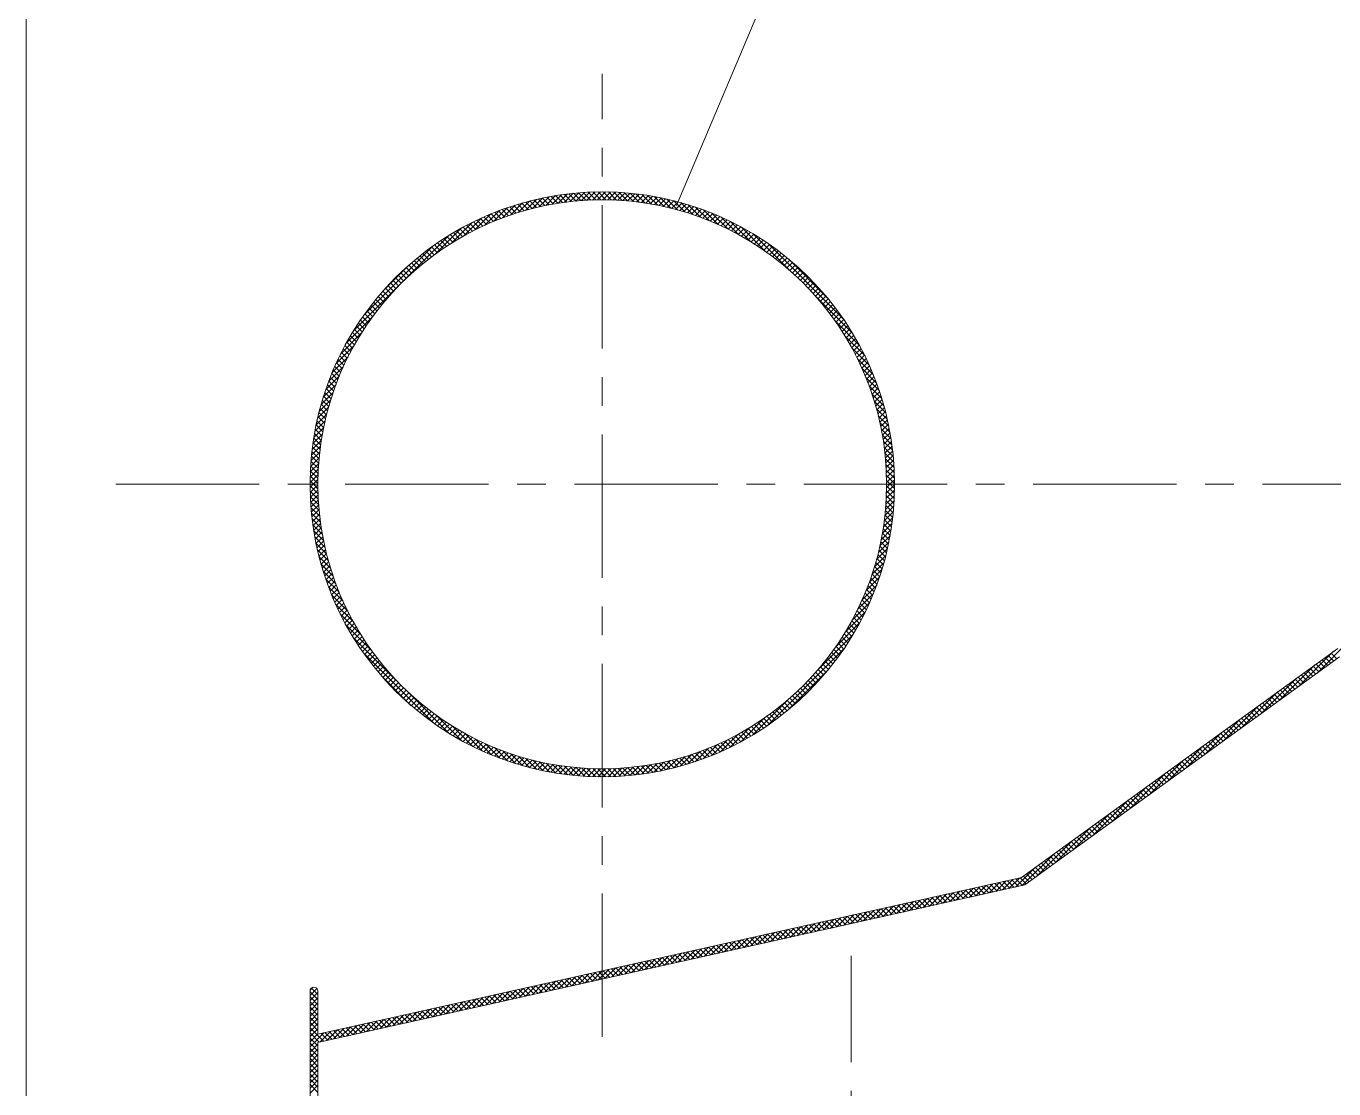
# Model space of a CAD drawing. Header units: millimetres. Extents: x -394 to 6212, y -2458 to 809.
# Drawn here: x 4652.66 to 4675.47, y -1843.38 to -1824.85 of the extents above; entities that cross this region are included whole.
import ezdxf

# ---------------------------------------------------------------- set-up
doc = ezdxf.new("R2010")
doc.units = ezdxf.units.MM
doc.linetypes.add('CENTERX2', pattern=[4, 2.5, -0.5, 0.5, -0.5])
for name, color, linetype, lineweight, true_color in [('1', 1, 'Continuous', 18, 0xff0000), ('2', 2, 'Continuous', 18, 0xffff00), ('3', 3, 'CENTERX2', 18, 0x00ff00)]:
    doc.layers.add(name, color=color, linetype=linetype, lineweight=lineweight, true_color=true_color)
pattern_1 = [(45, (4914.236501608363, -2369.496742959232), (-0.04490128060534576, 0.04490128060534577), []), (135, (4914.236501608363, -2369.496742959232), (-0.04490128060534577, -0.04490128060534576), [])]

msp = doc.modelspace()

# ---------------------------------------------------------------- hatches: boundary and pattern name
at = {"layer": '2'}
h = msp.add_hatch(dxfattribs=at)
h.set_pattern_fill('ANSI37', color=256, scale=0.02, style=0)
h.set_pattern_definition(pattern_1)
edge = h.paths.add_edge_path(flags=0)
edge.add_line((4662.708193761899, -1827.741493606588), (4662.708193761899, -1827.879883122637))
edge.add_arc((4662.708193732329, -1832.839286735021), 4.959403612384108, -1.3073986337985843e-12, 89.9999996583777, ccw=False)
edge.add_line((4667.667597344713, -1832.839286705451), (4667.805986860762, -1832.839286705451))
edge.add_arc((4662.708193731503, -1832.839286735847), 5.097793129258264, 1.277763891644039e-12, 89.99999965837608)
edge = h.paths.add_edge_path(flags=0)
edge.add_arc((4662.708193792294, -1832.839286735847), 5.097793129258321, 90.00000034162359, 179.9999999999987)
edge.add_line((4657.610400663036, -1832.839286705451), (4657.748790179085, -1832.839286705451))
edge.add_arc((4662.708193791468, -1832.839286735021), 4.959403612384165, 90.00000034162258, 180, ccw=False)
edge.add_line((4662.708193761899, -1827.879883122637), (4662.708193761899, -1827.741493606588))
edge = h.paths.add_edge_path(flags=0)
edge.add_arc((4662.708193731503, -1832.839286735847), 5.097793129258264, 1.277763891644039e-12, 89.99999965837608)
edge.add_line((4662.708193761899, -1827.741493606588), (4662.708193761899, -1827.879883122637))
edge.add_arc((4662.708193732329, -1832.839286735021), 4.959403612384108, -1.3073986337985843e-12, 89.9999996583777, ccw=False)
edge.add_arc((4662.708193732329, -1832.839286675881), 4.959403612384051, -89.99999965837901, 2.6716406864579767e-12, ccw=False)
edge.add_line((4662.708193761899, -1837.798690288265), (4662.708193761899, -1837.937079804314))
edge.add_arc((4662.708193731503, -1832.839286675056), 5.097793129258321, 270.0000003416236, 359.9999999999987)
edge = h.paths.add_edge_path(flags=0)
edge.add_arc((4662.708193791468, -1832.839286675881), 4.959403612384108, 179.9999999999987, 269.9999996583777, ccw=False)
edge.add_arc((4662.708193791468, -1832.839286735021), 4.959403612384165, 90.00000034162258, 180, ccw=False)
edge.add_line((4662.708193761899, -1827.879883122637), (4662.708193761899, -1827.741493606588))
edge.add_arc((4662.708193792294, -1832.839286735847), 5.097793129258321, 90.00000034162359, 179.9999999999987)
edge.add_arc((4662.708193792294, -1832.839286675056), 5.097793129258292, 180, 269.9999996583761)
edge.add_line((4662.708193761899, -1837.937079804314), (4662.708193761899, -1837.798690288265))
h = msp.add_hatch(dxfattribs=at)
h.set_pattern_fill('ANSI37', color=256, scale=0.02, style=0)
h.set_pattern_definition(pattern_1)
edge = h.paths.add_edge_path(flags=0)
edge.add_line((4662.708193761899, -1827.879883122637), (4662.708193761899, -1827.741493606588))
edge.add_arc((4662.708193792294, -1832.839286735847), 5.097793129258321, 90.00000034162359, 179.9999999999987)
edge.add_line((4657.610400663036, -1832.839286705451), (4657.748790179085, -1832.839286705451))
edge.add_arc((4662.708193791468, -1832.839286735021), 4.959403612384165, 90.00000034162258, 180, ccw=False)
edge = h.paths.add_edge_path(flags=0)
edge.add_line((4662.708193761899, -1827.741493606588), (4662.708193761899, -1827.879883122637))
edge.add_arc((4662.708193732329, -1832.839286735021), 4.959403612384108, -1.3073986337985843e-12, 89.9999996583777, ccw=False)
edge.add_line((4667.667597344713, -1832.839286705451), (4667.805986860762, -1832.839286705451))
edge.add_arc((4662.708193731503, -1832.839286735847), 5.097793129258264, 1.277763891644039e-12, 89.99999965837608)

# ---------------------------------------------------------------- linework, layer by layer
at = {"layer": '1'}
for p, q in [((4652.659521879703, -1823.933680635593), (4652.659521879703, -1889.18444650932)), ((4662.708193761899, -1827.846302406054), (4662.708193761899, -1827.846302406054)), ((4675.533833972475, -1835.699139753713), (4670.019237694121, -1839.695304799295)), ((4675.567115345579, -1835.845927554436), (4670.077258847441, -1839.824164860626)), ((4670.019237694121, -1839.695304799295), (4657.748790179085, -1842.427209780289)), ((4670.077258847441, -1839.824164860626), (4657.748790179085, -1842.568987730521)), ((4657.610400663036, -1841.674509295429), (4657.610400663036, -1871.471872856273)), ((4657.748790179085, -1841.674509295429), (4657.748790179085, -1842.427209780289)), ((4657.748790179085, -1842.568987730521), (4657.748790179085, -1870.549139414391))]:
    msp.add_line(p, q, dxfattribs=at)
for radius in [5.097793098862894, 4.959403582814048]:
    msp.add_circle((4662.708193761899, -1832.839286705451), radius, dxfattribs=at)
msp.add_arc((4657.67959542106, -1841.674509295429), 0.06919475802442321, 0, 180, dxfattribs=at)
at = {"layer": '2'}
for p, q in [((4664.004065367732, -1827.979471178814), (4672.873809342429, -1806.979707317183)), ((4675.168078811041, -1836.135090309196), (4675.76849569634, -1835.534673423895)), ((4674.841936369321, -1836.371430189704), (4675.462625208633, -1835.750741350392)), ((4674.515793927601, -1836.607770070213), (4675.136482766914, -1835.987081230901)), ((4675.256250536908, -1836.07119646255), (4675.157155071534, -1835.972100997178)), ((4675.308320487248, -1836.03346385168), (4675.209225021876, -1835.934368386308)), ((4675.360390437589, -1835.995731240811), (4675.261294972217, -1835.896635775438)), ((4675.41246038793, -1835.95799862994), (4675.313364922557, -1835.858903164568)), ((4675.464530338269, -1835.92026601907), (4675.365434872898, -1835.821170553698)), ((4675.516600288611, -1835.8825334082), (4675.417504823238, -1835.783437942828)), ((4674.189651485882, -1836.844109950722), (4674.810340325195, -1836.22342111141)), ((4674.943830834864, -1836.297592127771), (4674.844735369491, -1836.198496662398)), ((4674.995900785205, -1836.259859516901), (4674.896805319831, -1836.160764051528)), ((4675.047970735544, -1836.222126906031), (4674.948875270173, -1836.123031440658)), ((4675.100040685886, -1836.18439429516), (4675.000945220512, -1836.085298829788)), ((4675.152110636226, -1836.14666168429), (4675.053015170854, -1836.047566218918)), ((4675.204180586567, -1836.10892907342), (4675.105085121195, -1836.009833608048)), ((4673.863509044162, -1837.080449831231), (4674.484197883476, -1836.459760991918)), ((4674.631411132819, -1836.523987792991), (4674.532315667448, -1836.424892327618)), ((4674.683481083161, -1836.486255182121), (4674.584385617787, -1836.387159716748)), ((4674.735551033502, -1836.448522571251), (4674.636455568128, -1836.349427105878)), ((4674.787620983841, -1836.410789960381), (4674.68852551847, -1836.311694495008)), ((4674.839690934183, -1836.373057349511), (4674.740595468809, -1836.273961884138)), ((4674.891760884523, -1836.335324738641), (4674.792665419151, -1836.236229273268)), ((4674.266921480435, -1836.788116069081), (4674.167826015062, -1836.689020603709)), ((4674.318991430776, -1836.750383458211), (4674.219895965403, -1836.651287992838)), ((4674.371061381116, -1836.712650847341), (4674.271965915744, -1836.613555381969)), ((4674.423131331458, -1836.674918236471), (4674.324035866084, -1836.575822771099)), ((4674.475201281798, -1836.637185625601), (4674.376105816425, -1836.538090160228)), ((4674.527271232138, -1836.599453014731), (4674.428175766765, -1836.500357549358)), ((4674.57934118248, -1836.561720403861), (4674.480245717106, -1836.462624938488)), ((4673.537366602442, -1837.316789711739), (4674.158055441756, -1836.696100872427)), ((4673.954501778391, -1837.014511734302), (4673.855406313019, -1836.915416268929)), ((4674.006571728733, -1836.976779123431), (4673.907476263359, -1836.877683658059)), ((4674.058641679072, -1836.939046512562), (4673.9595462137, -1836.839951047189)), ((4674.110711629413, -1836.901313901691), (4674.01161616404, -1836.802218436319)), ((4674.162781579755, -1836.863581290821), (4674.063686114381, -1836.764485825449)), ((4674.214851530094, -1836.825848679951), (4674.115756064723, -1836.726753214579)), ((4673.211224160723, -1837.553129592248), (4673.831913000036, -1836.932440752935)), ((4673.642082076347, -1837.240907399522), (4673.542986610975, -1837.141811934149)), ((4673.694152026688, -1837.203174788652), (4673.595056561315, -1837.104079323279)), ((4673.74622197703, -1837.165442177782), (4673.647126511656, -1837.066346712409)), ((4673.798291927369, -1837.127709566912), (4673.699196461997, -1837.028614101539)), ((4673.85036187771, -1837.089976956041), (4673.751266412337, -1836.990881490669)), ((4673.902431828051, -1837.052244345171), (4673.803336362678, -1836.953148879799)), ((4672.885081719004, -1837.789469472757), (4673.505770558317, -1837.168780633444)), ((4673.329662374304, -1837.467303064742), (4673.230566908931, -1837.368207599369)), ((4673.381732324644, -1837.429570453872), (4673.282636859272, -1837.330474988499)), ((4673.433802274985, -1837.391837843002), (4673.334706809612, -1837.292742377629)), ((4673.485872225326, -1837.354105232132), (4673.386776759953, -1837.255009766759)), ((4673.537942175666, -1837.316372621262), (4673.438846710294, -1837.217277155889)), ((4673.590012126007, -1837.278640010392), (4673.490916660634, -1837.179544545019)), ((4672.558939277284, -1838.025809353266), (4673.179628116597, -1837.405120513953)), ((4673.01724267226, -1837.693698729962), (4672.918147206887, -1837.59460326459)), ((4673.069312622601, -1837.655966119092), (4672.970217157228, -1837.556870653719)), ((4673.121382572941, -1837.618233508222), (4673.022287107568, -1837.519138042849)), ((4673.173452523282, -1837.580500897352), (4673.074357057909, -1837.48140543198)), ((4673.225522473622, -1837.542768286482), (4673.12642700825, -1837.443672821109)), ((4673.277592423963, -1837.505035675612), (4673.17849695859, -1837.405940210239)), ((4672.232796835566, -1838.262149233775), (4672.853485674878, -1837.641460394462)), ((4672.704822970216, -1837.920094395183), (4672.605727504842, -1837.82099892981)), ((4672.756892920557, -1837.882361784312), (4672.657797455184, -1837.78326631894)), ((4672.808962870897, -1837.844629173442), (4672.709867405525, -1837.74553370807)), ((4672.861032821238, -1837.806896562573), (4672.761937355865, -1837.7078010972)), ((4672.913102771578, -1837.769163951702), (4672.814007306206, -1837.67006848633)), ((4672.965172721919, -1837.731431340832), (4672.866077256546, -1837.632335875459)), ((4671.906654393846, -1838.498489114284), (4672.52734323316, -1837.87780027497)), ((4672.392403268172, -1838.146490060403), (4672.293307802799, -1838.04739459503)), ((4672.444473218513, -1838.108757449533), (4672.345377753139, -1838.00966198416)), ((4672.496543168853, -1838.071024838663), (4672.397447703481, -1837.97192937329)), ((4672.548613119194, -1838.033292227793), (4672.449517653821, -1837.93419676242)), ((4672.600683069535, -1837.995559616923), (4672.501587604162, -1837.89646415155)), ((4672.652753019875, -1837.957827006053), (4672.553657554503, -1837.85873154068)), ((4671.580511952126, -1838.734828994792), (4672.20120079144, -1838.114140155479)), ((4672.079983566128, -1838.372885725623), (4671.980888100756, -1838.27379026025)), ((4672.132053516469, -1838.335153114753), (4672.032958051095, -1838.23605764938)), ((4672.18412346681, -1838.297420503883), (4672.085028001437, -1838.19832503851)), ((4672.236193417149, -1838.259687893013), (4672.137097951778, -1838.16059242764)), ((4672.288263367491, -1838.221955282143), (4672.189167902117, -1838.12285981677)), ((4672.340333317832, -1838.184222671273), (4672.241237852459, -1838.0851272059)), ((4671.254369510407, -1838.971168875301), (4671.87505834972, -1838.350480035988)), ((4671.767563864085, -1838.599281390844), (4671.668468398711, -1838.500185925471)), ((4671.819633814424, -1838.561548779973), (4671.720538349052, -1838.4624533146)), ((4671.871703764766, -1838.523816169103), (4671.772608299392, -1838.424720703731)), ((4671.923773715106, -1838.486083558233), (4671.824678249734, -1838.386988092861)), ((4671.975843665447, -1838.448350947363), (4671.876748200074, -1838.34925548199)), ((4672.027913615788, -1838.410618336493), (4671.928818150414, -1838.31152287112)), ((4670.928227068687, -1839.20750875581), (4671.548915908001, -1838.586819916497)), ((4671.455144162041, -1838.825677056064), (4671.356048696667, -1838.726581590691)), ((4671.507214112381, -1838.787944445193), (4671.408118647008, -1838.688848979821)), ((4671.559284062721, -1838.750211834324), (4671.460188597349, -1838.651116368951)), ((4671.611354013063, -1838.712479223453), (4671.512258547689, -1838.613383758081)), ((4671.663423963402, -1838.674746612583), (4671.564328498031, -1838.575651147211)), ((4671.715493913744, -1838.637014001713), (4671.61639844837, -1838.537918536341)), ((4670.602084626968, -1839.443848636319), (4671.222773466281, -1838.823159797005)), ((4671.142724459996, -1839.052072721284), (4671.043628994624, -1838.952977255911)), ((4671.194794410338, -1839.014340110414), (4671.095698944964, -1838.915244645041)), ((4671.246864360677, -1838.976607499544), (4671.147768895305, -1838.877512034171)), ((4671.298934311018, -1838.938874888674), (4671.199838845645, -1838.839779423301)), ((4671.351004261359, -1838.901142277804), (4671.251908795986, -1838.802046812431)), ((4671.403074211699, -1838.863409666934), (4671.303978746327, -1838.764314201561)), ((4670.275942185248, -1839.680188516827), (4670.896631024561, -1839.059499677514)), ((4670.830304757952, -1839.278468386504), (4670.73120929258, -1839.179372921131)), ((4670.882374708293, -1839.240735775634), (4670.78327924292, -1839.141640310261)), ((4670.934444658634, -1839.203003164764), (4670.835349193261, -1839.103907699391)), ((4670.986514608974, -1839.165270553894), (4670.887419143602, -1839.066175088521)), ((4671.038584559315, -1839.127537943024), (4670.939489093942, -1839.028442477651)), ((4671.090654509656, -1839.089805332154), (4670.991559044283, -1838.990709866781)), ((4670.032111665487, -1839.834216475379), (4670.570488582842, -1839.295839558022)), ((4670.517885055909, -1839.504864051724), (4670.418789590536, -1839.405768586352)), ((4670.569955006249, -1839.467131440854), (4670.470859540877, -1839.368035975481)), ((4670.62202495659, -1839.429398829984), (4670.522929491217, -1839.330303364612)), ((4670.67409490693, -1839.391666219114), (4670.574999441558, -1839.292570753742)), ((4670.726164857271, -1839.353933608244), (4670.627069391898, -1839.254838142871)), ((4670.778234807613, -1839.316200997374), (4670.679139342239, -1839.217105532001)), ((4669.916589025615, -1839.859936554039), (4670.244346141123, -1839.532179438531)), ((4670.205465353865, -1839.731259716945), (4670.106369888492, -1839.632164251572)), ((4670.257535304205, -1839.693527106074), (4670.158439838833, -1839.594431640702)), ((4670.309605254546, -1839.655794495205), (4670.210509789173, -1839.556699029832)), ((4670.361675204887, -1839.618061884335), (4670.262579739514, -1839.518966418962)), ((4670.413745155227, -1839.580329273464), (4670.314649689855, -1839.481233808092)), ((4670.465815105568, -1839.542596662594), (4670.366719640195, -1839.443501197222)), ((4668.99240790665, -1840.065697183319), (4669.174792048765, -1839.883313041203)), ((4669.107930546521, -1840.039977104658), (4669.290314688636, -1839.857592962543)), ((4669.303260896909, -1839.996488555728), (4669.187300490195, -1839.880528149014)), ((4669.223453186391, -1840.014257025999), (4669.405837328507, -1839.831872883883)), ((4669.376710551844, -1839.980135649452), (4669.26075014513, -1839.864175242738)), ((4669.450160206779, -1839.963782743177), (4669.334199800065, -1839.847822336463)), ((4669.338975826262, -1839.988536947339), (4669.521359968378, -1839.806152805223)), ((4669.523609861715, -1839.947429836902), (4669.407649455001, -1839.831469430188)), ((4669.454498466133, -1839.962816868679), (4669.636882608249, -1839.780432726563)), ((4669.59705951665, -1839.931076930626), (4669.481099109937, -1839.815116523912)), ((4669.670509171585, -1839.914724024351), (4669.554548764872, -1839.798763617637)), ((4669.570021106003, -1839.937096790019), (4669.752405248119, -1839.754712647903)), ((4669.743958826521, -1839.898371118076), (4669.627998419806, -1839.782410711362)), ((4669.685543745874, -1839.911376711359), (4669.86792788799, -1839.728992569243)), ((4669.817408481456, -1839.8820182118), (4669.701448074742, -1839.766057805086)), ((4669.890858136392, -1839.865665305525), (4669.774897729678, -1839.749704898811)), ((4669.801066385746, -1839.885656632699), (4669.98345052786, -1839.703272490583)), ((4669.964307791326, -1839.849312399249), (4669.848347384614, -1839.733351992536)), ((4670.037757446262, -1839.832959492974), (4669.921797039548, -1839.71699908626)), ((4670.101325453184, -1839.806724938685), (4669.995246694483, -1839.700646179985)), ((4670.153395403524, -1839.768992327815), (4670.054299938151, -1839.669896862442)), ((4668.068226787685, -1840.271457812599), (4668.2506109298, -1840.089073670483)), ((4668.274965727815, -1840.225429243583), (4668.1590053211, -1840.109468836869)), ((4668.183749427555, -1840.245737733939), (4668.366133569671, -1840.063353591823)), ((4668.348415382749, -1840.209076337307), (4668.232454976036, -1840.093115930594)), ((4668.299272067427, -1840.220017655279), (4668.481656209542, -1840.037633513163)), ((4668.421865037684, -1840.192723431032), (4668.305904630971, -1840.076763024318)), ((4668.49531469262, -1840.176370524757), (4668.379354285906, -1840.060410118043)), ((4668.414794707296, -1840.194297576619), (4668.597178849412, -1840.011913434503)), ((4668.568764347556, -1840.160017618481), (4668.452803940841, -1840.044057211767)), ((4668.642214002491, -1840.143664712206), (4668.526253595777, -1840.027704305492)), ((4668.530317347168, -1840.168577497959), (4668.712701489283, -1839.986193355843)), ((4668.715663657425, -1840.127311805931), (4668.599703250713, -1840.011351399217)), ((4668.645839987038, -1840.142857419299), (4668.828224129154, -1839.960473277183)), ((4668.789113312361, -1840.110958899655), (4668.673152905647, -1839.994998492941)), ((4668.862562967297, -1840.09460599338), (4668.746602560583, -1839.978645586666)), ((4668.761362626909, -1840.117137340639), (4668.943746769024, -1839.934753198523)), ((4668.936012622233, -1840.078253087104), (4668.820052215518, -1839.96229268039)), ((4668.87688526678, -1840.091417261979), (4669.059269408895, -1839.909033119863)), ((4669.009462277168, -1840.061900180829), (4668.893501870454, -1839.945939774115)), ((4669.082911932102, -1840.045547274554), (4668.966951525389, -1839.92958686784)), ((4669.156361587038, -1840.029194368278), (4669.040401180324, -1839.913233961565)), ((4669.229811241974, -1840.012841462003), (4669.11385083526, -1839.896881055289)), ((4667.028523028848, -1840.502938520539), (4667.210907170964, -1840.320554378424)), ((4667.246670558719, -1840.454369931438), (4667.130710152005, -1840.338409524724)), ((4667.144045668719, -1840.477218441879), (4667.326429810834, -1840.294834299763)), ((4667.320120213655, -1840.438017025162), (4667.204159806941, -1840.322056618449)), ((4667.259568308589, -1840.451498363219), (4667.441952450705, -1840.269114221103)), ((4667.39356986859, -1840.421664118887), (4667.277609461877, -1840.305703712173)), ((4667.467019523525, -1840.405311212612), (4667.351059116811, -1840.289350805898)), ((4667.375090948461, -1840.425778284559), (4667.557475090576, -1840.243394142443)), ((4667.540469178461, -1840.388958306336), (4667.424508771746, -1840.272997899623)), ((4667.49061358833, -1840.400058205899), (4667.672997730446, -1840.217674063783)), ((4667.613918833396, -1840.372605400061), (4667.497958426682, -1840.256644993347)), ((4667.687368488332, -1840.356252493786), (4667.571408081618, -1840.240292087072)), ((4667.606136228202, -1840.374338127239), (4667.788520370317, -1840.191953985123)), ((4667.760818143266, -1840.33989958751), (4667.644857736554, -1840.223939180796)), ((4667.834267798202, -1840.323546681235), (4667.718307391488, -1840.207586274521)), ((4667.721658868072, -1840.348618048579), (4667.904043010188, -1840.166233906463)), ((4667.907717453138, -1840.30719377496), (4667.791757046423, -1840.191233368246)), ((4667.837181507943, -1840.322897969919), (4668.019565650058, -1840.140513827803)), ((4667.981167108073, -1840.290840868684), (4667.865206701359, -1840.17488046197)), ((4668.054616763008, -1840.274487962409), (4667.938656356295, -1840.158527555695)), ((4667.952704147814, -1840.297177891259), (4668.13508828993, -1840.114793749143)), ((4668.128066417943, -1840.258135056133), (4668.01210601123, -1840.14217464942)), ((4668.201516072879, -1840.241782149858), (4668.085555666165, -1840.125821743144)), ((4665.988819270012, -1840.734419228479), (4666.171203412127, -1840.552035086364)), ((4666.218375389624, -1840.683310619293), (4666.102414982911, -1840.567350212579)), ((4666.104341909882, -1840.708699149819), (4666.286726051998, -1840.526315007703)), ((4666.29182504456, -1840.666957713017), (4666.175864637846, -1840.550997306304)), ((4666.219864549754, -1840.682979071159), (4666.402248691869, -1840.500594929043)), ((4666.365274699496, -1840.650604806742), (4666.249314292781, -1840.534644400028)), ((4666.438724354432, -1840.634251900467), (4666.322763947717, -1840.518291493753)), ((4666.335387189623, -1840.657258992499), (4666.517771331739, -1840.474874850383)), ((4666.512174009365, -1840.617898994191), (4666.396213602653, -1840.501938587478)), ((4666.450909829495, -1840.631538913839), (4666.63329397161, -1840.449154771723)), ((4666.585623664301, -1840.601546087916), (4666.469663257587, -1840.485585681202)), ((4666.659073319237, -1840.585193181641), (4666.543112912523, -1840.469232774927)), ((4666.566432469365, -1840.605818835179), (4666.748816611481, -1840.423434693063)), ((4666.732522974173, -1840.568840275365), (4666.616562567458, -1840.452879868652)), ((4666.681955109236, -1840.580098756519), (4666.864339251351, -1840.397714614403)), ((4666.805972629108, -1840.55248736909), (4666.690012222394, -1840.436526962376)), ((4666.879422284042, -1840.536134462815), (4666.763461877329, -1840.420174056101)), ((4666.797477749107, -1840.554378677859), (4666.979861891223, -1840.371994535743)), ((4666.952871938978, -1840.519781556539), (4666.836911532264, -1840.403821149825)), ((4667.026321593914, -1840.503428650264), (4666.9103611872, -1840.38746824355)), ((4666.913000388977, -1840.528658599199), (4667.095384531092, -1840.346274457083)), ((4667.099771248849, -1840.487075743988), (4666.983810842135, -1840.371115337274)), ((4667.173220903784, -1840.470722837713), (4667.05726049707, -1840.354762430999)), ((4664.949115511175, -1840.965899936419), (4665.131499653291, -1840.783515794304)), ((4665.064638151046, -1840.940179857759), (4665.247022293162, -1840.757795715644)), ((4665.263529875465, -1840.895898400873), (4665.147569468752, -1840.779937994159)), ((4665.180160790916, -1840.914459779099), (4665.362544933032, -1840.732075636984)), ((4665.336979530401, -1840.879545494597), (4665.221019123686, -1840.763585087883)), ((4665.410429185336, -1840.863192588322), (4665.294468778622, -1840.747232181608)), ((4665.295683430788, -1840.888739700439), (4665.478067572903, -1840.706355558324)), ((4665.483878840272, -1840.846839682046), (4665.367918433558, -1840.730879275332)), ((4665.411206070657, -1840.863019621779), (4665.593590212773, -1840.680635479664)), ((4665.557328495207, -1840.830486775771), (4665.441368088494, -1840.714526369057)), ((4665.630778150142, -1840.814133869496), (4665.514817743428, -1840.698173462782)), ((4665.526728710529, -1840.837299543119), (4665.709112852644, -1840.654915401004)), ((4665.704227805078, -1840.79778096322), (4665.588267398363, -1840.681820556506)), ((4665.642251350399, -1840.811579464459), (4665.824635492515, -1840.629195322344)), ((4665.777677460013, -1840.781428056945), (4665.661717053299, -1840.665467650231)), ((4665.851127114948, -1840.765075150669), (4665.735166708235, -1840.649114743956)), ((4665.75777399027, -1840.785859385799), (4665.940158132385, -1840.603475243684)), ((4665.924576769883, -1840.748722244394), (4665.80861636317, -1840.63276183768)), ((4665.873296630141, -1840.760139307139), (4666.055680772257, -1840.577755165024)), ((4665.998026424819, -1840.732369338119), (4665.882066018105, -1840.616408931405)), ((4666.071476079755, -1840.716016431844), (4665.95551567304, -1840.60005602513)), ((4666.144925734689, -1840.699663525568), (4666.028965327976, -1840.583703118854)), ((4663.909411752339, -1841.197380644359), (4664.091795894455, -1841.014996502244)), ((4664.02493439221, -1841.171660565699), (4664.207318534325, -1840.989276423584)), ((4664.235234706372, -1841.124839088728), (4664.119274299657, -1841.008878682014)), ((4664.140457032081, -1841.145940487039), (4664.322841174197, -1840.963556344924)), ((4664.308684361306, -1841.108486182452), (4664.192723954593, -1840.992525775738)), ((4664.255979671951, -1841.120220408379), (4664.438363814066, -1840.937836266264)), ((4664.382134016241, -1841.092133276177), (4664.266173609528, -1840.976172869463)), ((4664.455583671177, -1841.075780369901), (4664.339623264463, -1840.959819963188)), ((4664.371502311822, -1841.094500329719), (4664.553886453938, -1840.912116187604)), ((4664.529033326113, -1841.059427463626), (4664.413072919398, -1840.943467056912)), ((4664.602482981048, -1841.043074557351), (4664.486522574334, -1840.927114150637)), ((4664.487024951693, -1841.068780251059), (4664.669409093808, -1840.886396108944)), ((4664.675932635982, -1841.026721651075), (4664.559972229269, -1840.910761244362)), ((4664.602547591563, -1841.043060172399), (4664.784931733679, -1840.860676030284)), ((4664.749382290918, -1841.0103687448), (4664.633421884204, -1840.894408338086)), ((4664.822831945854, -1840.994015838525), (4664.70687153914, -1840.878055431811)), ((4664.718070231434, -1841.017340093739), (4664.90045437355, -1840.834955951624)), ((4664.896281600789, -1840.977662932249), (4664.780321194075, -1840.861702525536)), ((4664.833592871304, -1840.991620015079), (4665.01597701342, -1840.809235872964)), ((4664.969731255724, -1840.961310025974), (4664.85377084901, -1840.84534961926)), ((4665.043180910659, -1840.944957119699), (4664.927220503945, -1840.828996712985)), ((4665.116630565595, -1840.928604213423), (4665.000670158881, -1840.812643806709)), ((4665.190080220531, -1840.912251307148), (4665.074119813817, -1840.796290900434)), ((4662.869707993503, -1841.428861352299), (4663.052092135618, -1841.246477210184)), ((4662.985230633373, -1841.40314127364), (4663.167614775489, -1841.220757131524)), ((4663.206939537276, -1841.353779776583), (4663.090979130562, -1841.237819369868)), ((4663.100753273244, -1841.377421194979), (4663.283137415359, -1841.195037052864)), ((4663.280389192212, -1841.337426870307), (4663.164428785498, -1841.221466463593)), ((4663.216275913115, -1841.351701116319), (4663.398660055231, -1841.169316974204)), ((4663.353838847147, -1841.321073964032), (4663.237878440434, -1841.205113557318)), ((4663.427288502082, -1841.304721057757), (4663.311328095368, -1841.188760651043)), ((4663.331798552985, -1841.325981037659), (4663.5141826951, -1841.143596895544)), ((4663.500738157018, -1841.288368151481), (4663.384777750303, -1841.172407744767)), ((4663.447321192856, -1841.300260958999), (4663.629705334972, -1841.117876816884)), ((4663.574187811953, -1841.272015245206), (4663.458227405239, -1841.156054838492)), ((4663.647637466888, -1841.255662338931), (4663.531677060175, -1841.139701932217)), ((4663.562843832727, -1841.274540880339), (4663.745227974842, -1841.092156738224)), ((4663.721087121823, -1841.239309432655), (4663.60512671511, -1841.123349025941)), ((4663.678366472597, -1841.248820801679), (4663.860750614713, -1841.066436659564)), ((4663.794536776759, -1841.22295652638), (4663.678576370045, -1841.106996119666)), ((4663.867986431695, -1841.206603620104), (4663.75202602498, -1841.09064321339)), ((4663.793889112469, -1841.22310072302), (4663.976273254584, -1841.040716580904)), ((4663.94143608663, -1841.190250713829), (4663.825475679916, -1841.074290307115)), ((4664.014885741564, -1841.173897807554), (4663.898925334852, -1841.05793740084)), ((4664.0883353965, -1841.157544901278), (4663.972374989786, -1841.041584494564)), ((4664.161785051436, -1841.141191995003), (4664.045824644722, -1841.025231588289)), ((4661.830004234665, -1841.66034206024), (4662.012388376782, -1841.477957918124)), ((4661.945526874537, -1841.63462198158), (4662.127911016652, -1841.452237839464)), ((4662.061049514407, -1841.60890190292), (4662.243433656523, -1841.426517760804)), ((4662.178644368181, -1841.582720464438), (4662.062683961468, -1841.466760057724)), ((4662.252094023117, -1841.566367558162), (4662.136133616403, -1841.450407151448)), ((4662.176572154278, -1841.58318182426), (4662.358956296393, -1841.400797682144)), ((4662.325543678053, -1841.550014651887), (4662.209583271338, -1841.434054245173)), ((4662.398993332988, -1841.533661745612), (4662.283032926274, -1841.417701338898)), ((4662.292094794149, -1841.5574617456), (4662.474478936265, -1841.375077603484)), ((4662.472442987922, -1841.517308839336), (4662.356482581209, -1841.401348432622)), ((4662.40761743402, -1841.53174166694), (4662.590001576135, -1841.349357524824)), ((4662.545892642858, -1841.500955933061), (4662.429932236144, -1841.384995526347)), ((4662.619342297794, -1841.484603026785), (4662.50338189108, -1841.368642620072)), ((4662.52314007389, -1841.50602158828), (4662.705524216006, -1841.323637446164)), ((4662.69279195273, -1841.46825012051), (4662.576831546015, -1841.352289713796)), ((4662.638662713762, -1841.480301509619), (4662.821046855877, -1841.297917367504)), ((4662.766241607664, -1841.451897214235), (4662.650281200951, -1841.335936807521)), ((4662.839691262599, -1841.435544307959), (4662.723730855885, -1841.319583901246)), ((4662.754185353631, -1841.454581430959), (4662.936569495747, -1841.272197288844)), ((4662.913140917535, -1841.419191401684), (4662.797180510821, -1841.30323099497)), ((4662.986590572471, -1841.402838495409), (4662.870630165757, -1841.286878088695)), ((4663.060040227405, -1841.386485589133), (4662.944079820692, -1841.270525182419)), ((4663.133489882341, -1841.370132682858), (4663.017529475627, -1841.254172276144)), ((4657.610400663036, -1841.749027816178), (4657.731112922946, -1841.628315556269)), ((4657.748790179085, -1841.822599458297), (4657.610400663036, -1841.684209942248)), ((4657.610400663036, -1841.838830377389), (4657.748790179085, -1841.70044086134)), ((4657.612662086922, -1841.656963831082), (4657.662049956713, -1841.607575961291)), ((4657.748790179085, -1841.732796897086), (4657.636425797436, -1841.620432515438)), ((4660.905823115701, -1841.86610268952), (4661.088207257816, -1841.683718547404)), ((4661.021345755571, -1841.84038261086), (4661.203729897687, -1841.657998468744)), ((4661.150349199087, -1841.811661152293), (4661.034388792374, -1841.695700745579)), ((4661.223798854022, -1841.795308246017), (4661.107838447308, -1841.679347839303)), ((4661.136868395442, -1841.8146625322), (4661.319252537558, -1841.632278390084)), ((4661.297248508958, -1841.778955339742), (4661.181288102243, -1841.662994933028)), ((4661.252391035312, -1841.78894245354), (4661.434775177428, -1841.606558311424)), ((4661.370698163893, -1841.762602433467), (4661.254737757179, -1841.646642026752)), ((4661.444147818828, -1841.746249527191), (4661.328187412115, -1841.630289120477)), ((4661.367913675183, -1841.76322237488), (4661.550297817299, -1841.580838232764)), ((4661.517597473763, -1841.729896620916), (4661.401637067051, -1841.613936214202)), ((4661.591047128699, -1841.713543714641), (4661.475086721985, -1841.597583307927)), ((4661.483436315054, -1841.73750229622), (4661.66582045717, -1841.555118154104)), ((4661.664496783635, -1841.697190808365), (4661.54853637692, -1841.581230401651)), ((4661.598958954924, -1841.71178221756), (4661.78134309704, -1841.529398075444)), ((4661.737946438569, -1841.68083790209), (4661.621986031856, -1841.564877495376)), ((4661.811396093505, -1841.664484995815), (4661.695435686792, -1841.5485245891)), ((4661.714481594796, -1841.6860621389), (4661.896865736911, -1841.503677996784)), ((4661.88484574844, -1841.648132089539), (4661.768885341726, -1841.532171682825)), ((4661.958295403376, -1841.631779183263), (4661.842334996662, -1841.51581877655)), ((4662.031745058312, -1841.615426276988), (4661.915784651597, -1841.499465870274)), ((4662.105194713246, -1841.599073370713), (4661.989234306533, -1841.483112963999)), ((4657.748790179085, -1841.912402019507), (4657.610400663036, -1841.774012503458)), ((4657.610400663036, -1841.9286329386), (4657.748790179085, -1841.790243422551)), ((4657.748790179085, -1842.002204580718), (4657.610400663036, -1841.863815064669)), ((4657.610400663036, -1842.01843549981), (4657.748790179085, -1841.880045983762)), ((4659.866119356864, -1842.09758339746), (4660.04850349898, -1841.915199255345)), ((4659.981641996736, -1842.0718633188), (4660.16402613885, -1841.889479176685)), ((4660.122054029993, -1842.040601840148), (4660.006093623279, -1841.924641433434)), ((4660.195503684928, -1842.024248933873), (4660.079543278214, -1841.908288527158)), ((4660.097164636605, -1842.04614324014), (4660.279548778721, -1841.863759098024)), ((4660.268953339862, -1842.007896027597), (4660.15299293315, -1841.891935620883)), ((4660.212687276477, -1842.02042316148), (4660.395071418592, -1841.838039019364)), ((4660.342402994798, -1841.991543121322), (4660.226442588084, -1841.875582714608)), ((4660.415852649734, -1841.975190215046), (4660.29989224302, -1841.859229808332)), ((4660.328209916347, -1841.99470308282), (4660.510594058462, -1841.812318940704)), ((4660.489302304669, -1841.958837308771), (4660.373341897955, -1841.842876902057)), ((4660.443732556218, -1841.96898300416), (4660.626116698333, -1841.786598862044)), ((4660.562751959604, -1841.942484402495), (4660.44679155289, -1841.826523995782)), ((4660.636201614539, -1841.92613149622), (4660.520241207825, -1841.810171089506)), ((4660.559255196088, -1841.9432629255), (4660.741639338205, -1841.760878783384)), ((4660.709651269475, -1841.909778589945), (4660.593690862761, -1841.793818183231)), ((4660.783100924411, -1841.893425683669), (4660.667140517697, -1841.777465276956)), ((4660.674777835959, -1841.91754284684), (4660.857161978074, -1841.735158704724)), ((4660.856550579346, -1841.877072777394), (4660.740590172632, -1841.76111237068)), ((4660.79030047583, -1841.89182276818), (4660.972684617946, -1841.709438626064)), ((4660.930000234281, -1841.860719871119), (4660.814039827567, -1841.744759464405)), ((4661.003449889216, -1841.844366964843), (4660.887489482502, -1841.72840655813)), ((4661.076899544152, -1841.828014058568), (4660.960939137438, -1841.712053651854)), ((4657.748790179085, -1842.092007141928), (4657.610400663036, -1841.95361762588)), ((4657.610400663036, -1842.108238061021), (4657.748790179085, -1841.969848544972)), ((4657.748790179085, -1842.181809703139), (4657.610400663036, -1842.043420187091)), ((4657.610400663036, -1842.198040622232), (4657.748790179085, -1842.059651106183)), ((4657.748790179085, -1842.27161226435), (4657.610400663036, -1842.133222748301)), ((4657.610400663036, -1842.287843183442), (4657.748790179085, -1842.149453667394)), ((4658.826415598028, -1842.3290641054), (4659.008799740143, -1842.146679963284)), ((4658.941938237898, -1842.30334402674), (4659.124322380014, -1842.120959884625)), ((4659.093758860898, -1842.269542528003), (4658.977798454183, -1842.153582121289)), ((4659.167208515833, -1842.253189621727), (4659.051248109119, -1842.137229215013)), ((4659.05746087777, -1842.27762394808), (4659.239845019885, -1842.095239805964)), ((4659.240658170768, -1842.236836715452), (4659.124697764055, -1842.120876308738)), ((4659.172983517639, -1842.25190386942), (4659.355367659755, -1842.069519727305)), ((4659.314107825703, -1842.220483809177), (4659.19814741899, -1842.104523402463)), ((4659.387557480639, -1842.204130902901), (4659.271597073925, -1842.088170496187)), ((4659.288506157511, -1842.22618379076), (4659.470890299626, -1842.043799648645)), ((4659.461007135575, -1842.187777996626), (4659.34504672886, -1842.071817589912)), ((4659.404028797381, -1842.2004637121), (4659.586412939497, -1842.018079569985)), ((4659.53445679051, -1842.171425090351), (4659.418496383796, -1842.055464683637)), ((4659.607906445444, -1842.155072184075), (4659.491946038732, -1842.039111777361)), ((4659.519551437252, -1842.17474363344), (4659.701935579367, -1841.992359491325)), ((4659.68135610038, -1842.1387192778), (4659.565395693666, -1842.022758871086)), ((4659.635074077123, -1842.14902355478), (4659.817458219239, -1841.966639412664)), ((4659.754805755316, -1842.122366371525), (4659.638845348602, -1842.00640596481)), ((4659.828255410252, -1842.106013465249), (4659.712295003537, -1841.990053058535)), ((4659.750596716994, -1842.12330347612), (4659.932980859108, -1841.940919334005)), ((4659.901705065186, -1842.089660558974), (4659.785744658473, -1841.97370015226)), ((4659.975154720121, -1842.073307652698), (4659.859194313408, -1841.957347245984)), ((4660.048604375057, -1842.056954746423), (4659.932643968343, -1841.940994339709)), ((4657.748790179085, -1842.36141482556), (4657.610400663036, -1842.223025309512)), ((4657.610400663036, -1842.377645744653), (4657.748790179085, -1842.239256228605)), ((4657.845114726997, -1842.547541934684), (4657.610400663036, -1842.312827870722)), ((4657.610400663036, -1842.467448305864), (4657.748790179085, -1842.329058789815)), ((4657.786711839191, -1842.56054481334), (4657.969095981307, -1842.378160671225)), ((4657.902234479062, -1842.53482473468), (4658.084618621177, -1842.352440592565)), ((4658.065463691803, -1842.498483215858), (4657.949503285089, -1842.382522809144)), ((4658.017757118932, -1842.50910465602), (4658.200141261048, -1842.326720513905)), ((4658.138913346738, -1842.482130309582), (4658.022952940024, -1842.366169902868)), ((4658.212363001674, -1842.465777403307), (4658.09640259496, -1842.349816996593)), ((4658.133279758804, -1842.48338457736), (4658.315663900919, -1842.301000435245)), ((4658.28581265661, -1842.449424497032), (4658.169852249895, -1842.333464090318)), ((4658.359262311544, -1842.433071590756), (4658.243301904831, -1842.317111184042)), ((4658.248802398674, -1842.4576644987), (4658.43118654079, -1842.275280356585)), ((4658.432711966479, -1842.416718684481), (4658.316751559765, -1842.300758277767)), ((4658.364325038545, -1842.43194442004), (4658.54670918066, -1842.249560277925)), ((4658.506161621415, -1842.400365778206), (4658.390201214701, -1842.284405371492)), ((4658.579611276351, -1842.38401287193), (4658.463650869637, -1842.268052465216)), ((4658.479847678416, -1842.40622434138), (4658.662231820532, -1842.223840199265)), ((4658.653060931286, -1842.367659965655), (4658.537100524572, -1842.251699558941)), ((4658.595370318286, -1842.38050426272), (4658.777754460401, -1842.198120120604)), ((4658.726510586221, -1842.351307059379), (4658.610550179506, -1842.235346652666)), ((4658.799960241156, -1842.334954153104), (4658.683999834442, -1842.21899374639)), ((4658.710892958157, -1842.35478418406), (4658.893277100273, -1842.172400041945)), ((4658.873409896092, -1842.318601246829), (4658.757449489378, -1842.202640840115)), ((4658.946859551027, -1842.302248340553), (4658.830899144314, -1842.18628793384)), ((4659.020309205962, -1842.285895434278), (4658.904348799249, -1842.169935027564)), ((4657.771665072061, -1842.563894840959), (4657.610400663036, -1842.402630431933)), ((4657.610400663036, -1842.647053428285), (4657.853573341436, -1842.403880749885)), ((4657.610400663036, -1842.557250867075), (4657.748790179085, -1842.418861351026)), ((4657.748790179085, -1842.630822509193), (4657.610400663036, -1842.492432993144)), ((4657.748790179085, -1842.720625070403), (4657.610400663036, -1842.582235554355)), ((4657.610400663036, -1842.736855989496), (4657.748790179085, -1842.598466473447)), ((4657.918564381933, -1842.531189028409), (4657.802603975219, -1842.415228621694)), ((4657.992014036868, -1842.514836122133), (4657.876053630154, -1842.398875715419)), ((4657.748790179085, -1842.810427631614), (4657.610400663036, -1842.672038115565)), ((4657.610400663036, -1842.826658550706), (4657.748790179085, -1842.688269034658)), ((4657.748790179085, -1842.900230192824), (4657.610400663036, -1842.761840676776)), ((4657.610400663036, -1842.916461111917), (4657.748790179085, -1842.778071595869)), ((4657.748790179085, -1842.990032754035), (4657.610400663036, -1842.851643237987)), ((4657.610400663036, -1843.006263673128), (4657.748790179085, -1842.867874157079)), ((4657.748790179085, -1843.079835315246), (4657.610400663036, -1842.941445799197)), ((4657.610400663036, -1843.096066234339), (4657.748790179085, -1842.95767671829)), ((4657.748790179085, -1843.169637876457), (4657.610400663036, -1843.031248360408)), ((4657.610400663036, -1843.185868795549), (4657.748790179085, -1843.047479279501)), ((4657.748790179085, -1843.259440437667), (4657.610400663036, -1843.121050921619)), ((4657.610400663036, -1843.27567135676), (4657.748790179085, -1843.137281840711)), ((4657.748790179085, -1843.349242998878), (4657.610400663036, -1843.210853482829)), ((4657.610400663036, -1843.365473917971), (4657.748790179085, -1843.227084401922)), ((4657.748790179085, -1843.439045560089), (4657.610400663036, -1843.30065604404)), ((4657.610400663036, -1843.455276479181), (4657.748790179085, -1843.316886963133))]:
    msp.add_line(p, q, dxfattribs=at)
at = {"layer": '3'}
for p, q in [((4662.708193761899, -1842.470633820918), (4662.708193761899, -1825.681343388894)), ((4654.221821206769, -1832.839286705451), (4698.089276804008, -1832.839286705451)), ((4667.048193761899, -1870.911124092368), (4667.048193761899, -1841.060751623535))]:
    msp.add_line(p, q, dxfattribs=at)

doc.saveas('drawing.dxf')
